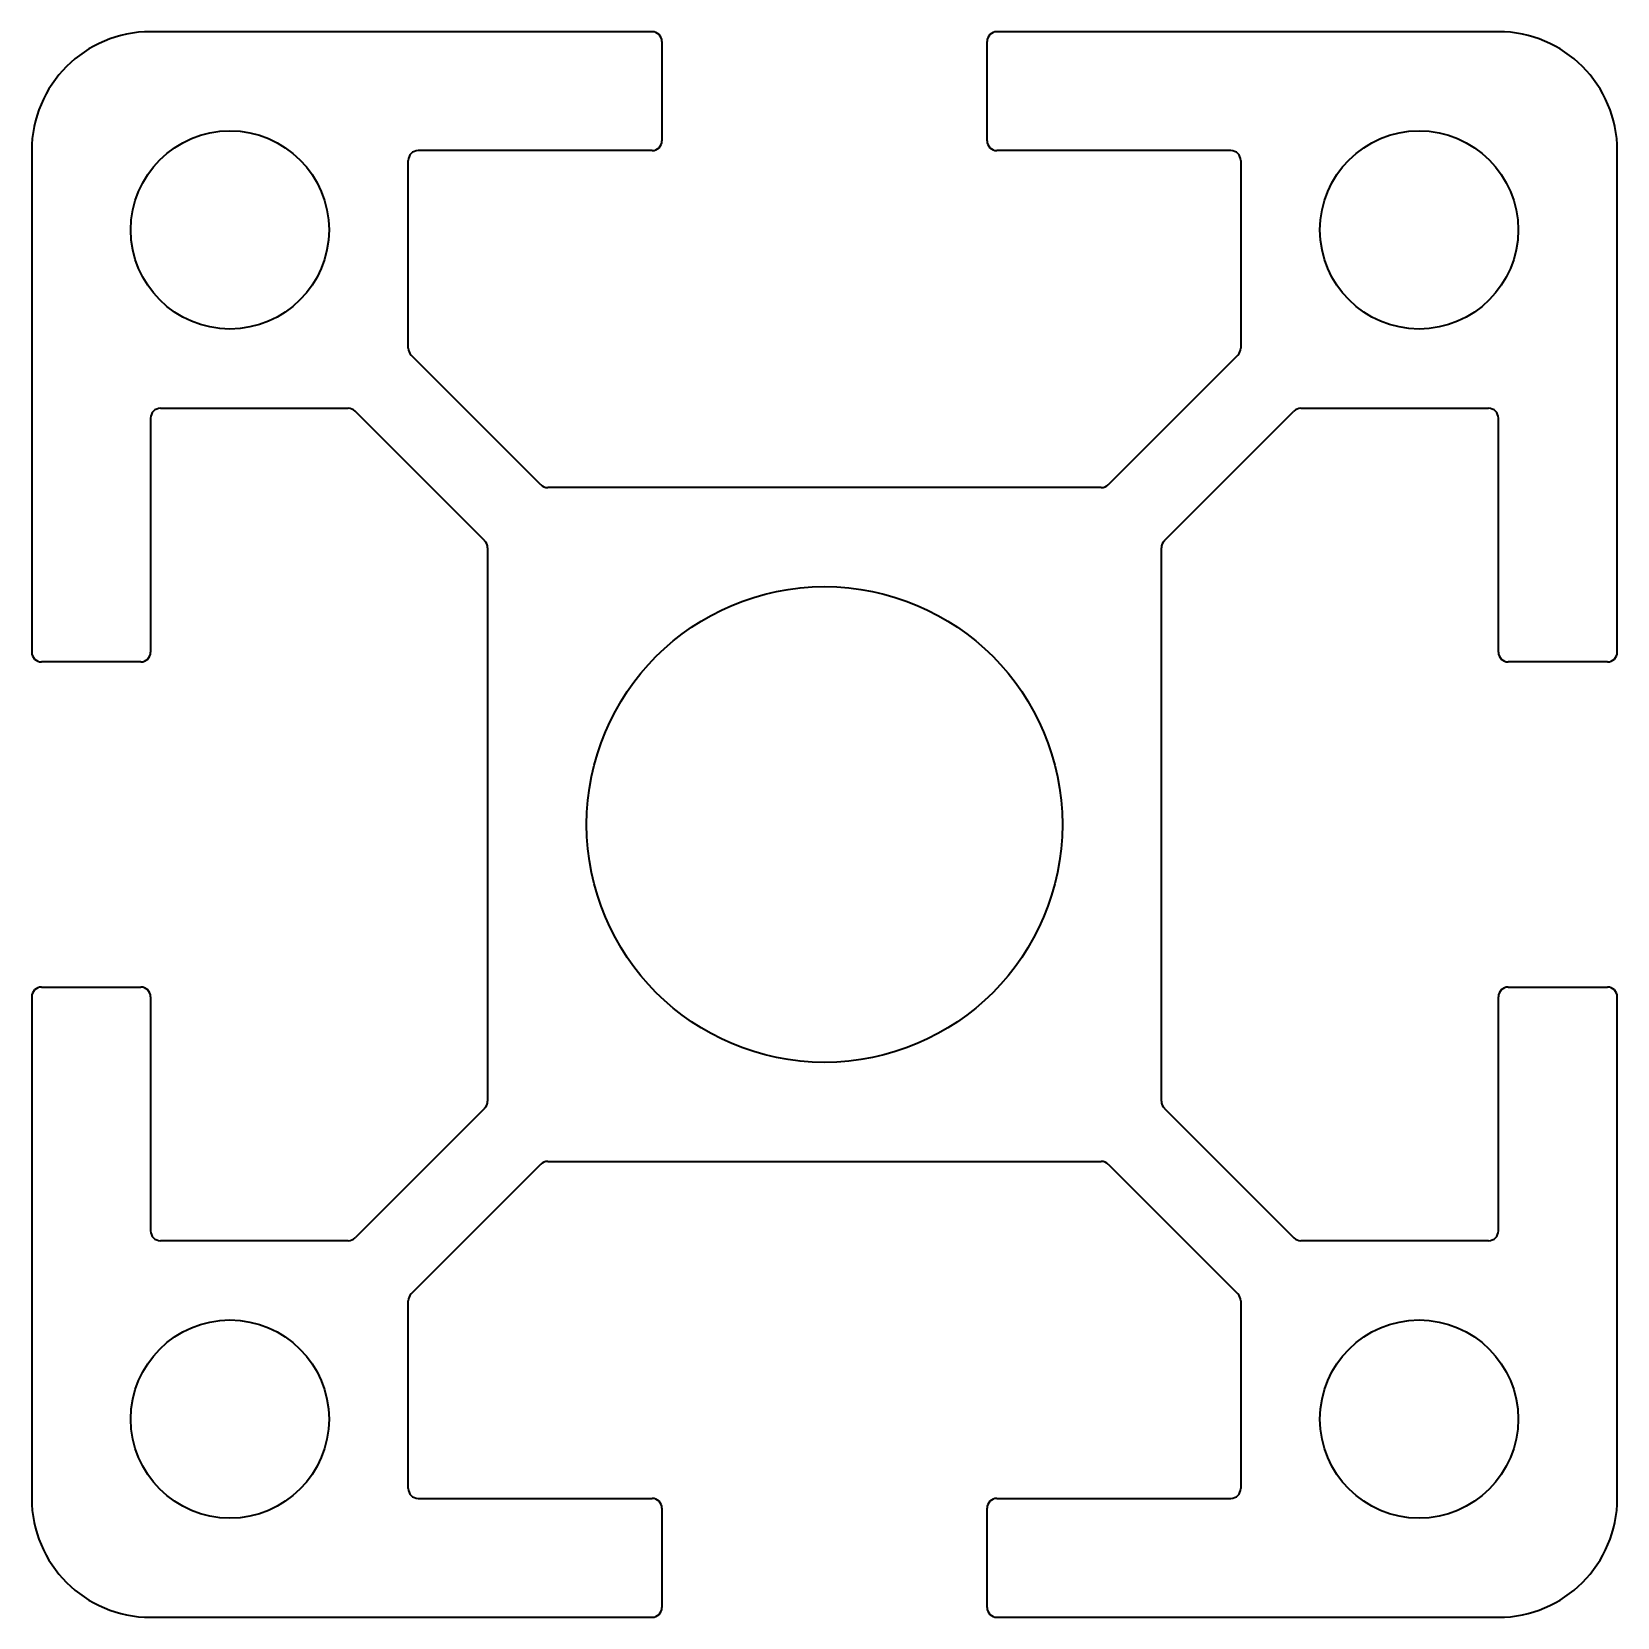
# Model space of a CAD drawing. Extents: x -116 to -76, y 60 to 100.
import ezdxf

# ---------------------------------------------------------------- set-up
doc = ezdxf.new("R2010")
doc.units = 0
doc.header["$MEASUREMENT"] = 0
doc.layers.add('LAYER1', color=7, linetype='Continuous')

msp = doc.modelspace()

# ---------------------------------------------------------------- linework, layer by layer
at = {"layer": 'LAYER1', "color": 7, "linetype": 'Continuous', "lineweight": 35}
for p, q in [((-100.35, 100), (-113, 100)), ((-79, 100), (-91.65, 100)), ((-100.1, 99.75), (-100.1, 97.25)), ((-91.9, 97.25), (-91.9, 99.75)), ((-116, 97), (-116, 84.35)), ((-100.35, 97), (-106.25, 97)), ((-85.75, 97), (-91.65, 97)), ((-76, 84.35), (-76, 97)), ((-106.5, 92.018), (-106.5, 96.75)), ((-85.5, 96.75), (-85.5, 92.018)), ((-103.159, 88.573), (-106.427, 91.841)), ((-88.841, 88.573), (-85.573, 91.841)), ((-112.75, 90.5), (-108.018, 90.5)), ((-104.573, 87.159), (-107.841, 90.427)), ((-87.427, 87.159), (-84.159, 90.427)), ((-83.982, 90.5), (-79.25, 90.5)), ((-113, 90.25), (-113, 84.35)), ((-79, 84.35), (-79, 90.25)), ((-89.018, 88.5), (-102.982, 88.5)), ((-104.5, 86.982), (-104.5, 73.018)), ((-87.5, 73.018), (-87.5, 86.982)), ((-113.25, 84.1), (-115.75, 84.1)), ((-76.25, 84.1), (-78.75, 84.1)), ((-116, 75.65), (-116, 63)), ((-115.75, 75.9), (-113.25, 75.9)), ((-113, 75.65), (-113, 69.75)), ((-79, 69.75), (-79, 75.65)), ((-78.75, 75.9), (-76.25, 75.9)), ((-76, 63), (-76, 75.65)), ((-104.573, 72.841), (-107.841, 69.573)), ((-87.427, 72.841), (-84.159, 69.573)), ((-103.159, 71.427), (-106.427, 68.159)), ((-102.982, 71.5), (-89.018, 71.5)), ((-88.841, 71.427), (-85.573, 68.159)), ((-108.018, 69.5), (-112.75, 69.5)), ((-79.25, 69.5), (-83.982, 69.5)), ((-106.5, 63.25), (-106.5, 67.982)), ((-85.5, 67.982), (-85.5, 63.25)), ((-106.25, 63), (-100.35, 63)), ((-91.65, 63), (-85.75, 63)), ((-100.1, 62.75), (-100.1, 60.25)), ((-91.9, 60.25), (-91.9, 62.75)), ((-113, 60), (-100.35, 60)), ((-91.65, 60), (-79, 60))]:
    msp.add_line(p, q, dxfattribs=at)
for centre, radius in [((-111, 95), 2.5), ((-81, 95), 2.5), ((-96, 80), 6), ((-111, 65), 2.5), ((-81, 65), 2.5)]:
    msp.add_circle(centre, radius, dxfattribs=at)
for centre, radius, start, end in [((-113, 97), 3, 90, 180), ((-100.35, 99.75), 0.25, 0, 90), ((-91.65, 99.75), 0.25, 90, 180), ((-79, 97), 3, 0, 90), ((-100.35, 97.25), 0.25, 270, 360), ((-91.65, 97.25), 0.25, 180, 270), ((-106.25, 96.75), 0.25, 90, 180), ((-85.75, 96.75), 0.25, 0, 90), ((-106.25, 92.018), 0.25, 180, 225), ((-85.75, 92.018), 0.25, 315, 360), ((-112.75, 90.25), 0.25, 90, 180), ((-108.018, 90.25), 0.25, 45, 90), ((-83.982, 90.25), 0.25, 90, 135), ((-79.25, 90.25), 0.25, 0, 90), ((-102.982, 88.75), 0.25, 225, 270), ((-89.018, 88.75), 0.25, 270, 315), ((-104.75, 86.982), 0.25, 0, 45), ((-87.25, 86.982), 0.25, 135, 180), ((-115.75, 84.35), 0.25, 180, 270), ((-113.25, 84.35), 0.25, 270, 360), ((-78.75, 84.35), 0.25, 180, 270), ((-76.25, 84.35), 0.25, 270, 360), ((-115.75, 75.65), 0.25, 90, 180), ((-113.25, 75.65), 0.25, 0, 90), ((-78.75, 75.65), 0.25, 90, 180), ((-76.25, 75.65), 0.25, 0, 90), ((-104.75, 73.018), 0.25, 315, 360), ((-87.25, 73.018), 0.25, 180, 225), ((-102.982, 71.25), 0.25, 90, 135), ((-89.018, 71.25), 0.25, 45, 90), ((-112.75, 69.75), 0.25, 180, 270), ((-79.25, 69.75), 0.25, 270, 360), ((-108.018, 69.75), 0.25, 270, 315), ((-83.982, 69.75), 0.25, 225, 270), ((-106.25, 67.982), 0.25, 135, 180), ((-85.75, 67.982), 0.25, 0, 45), ((-106.25, 63.25), 0.25, 180, 270), ((-85.75, 63.25), 0.25, 270, 360), ((-113, 63), 3, 180, 270), ((-100.35, 62.75), 0.25, 0, 90), ((-91.65, 62.75), 0.25, 90, 180), ((-79, 63), 3, 270, 360), ((-100.35, 60.25), 0.25, 270, 360), ((-91.65, 60.25), 0.25, 180, 270)]:
    msp.add_arc(centre, radius, start, end, dxfattribs=at)

doc.saveas('drawing.dxf')
